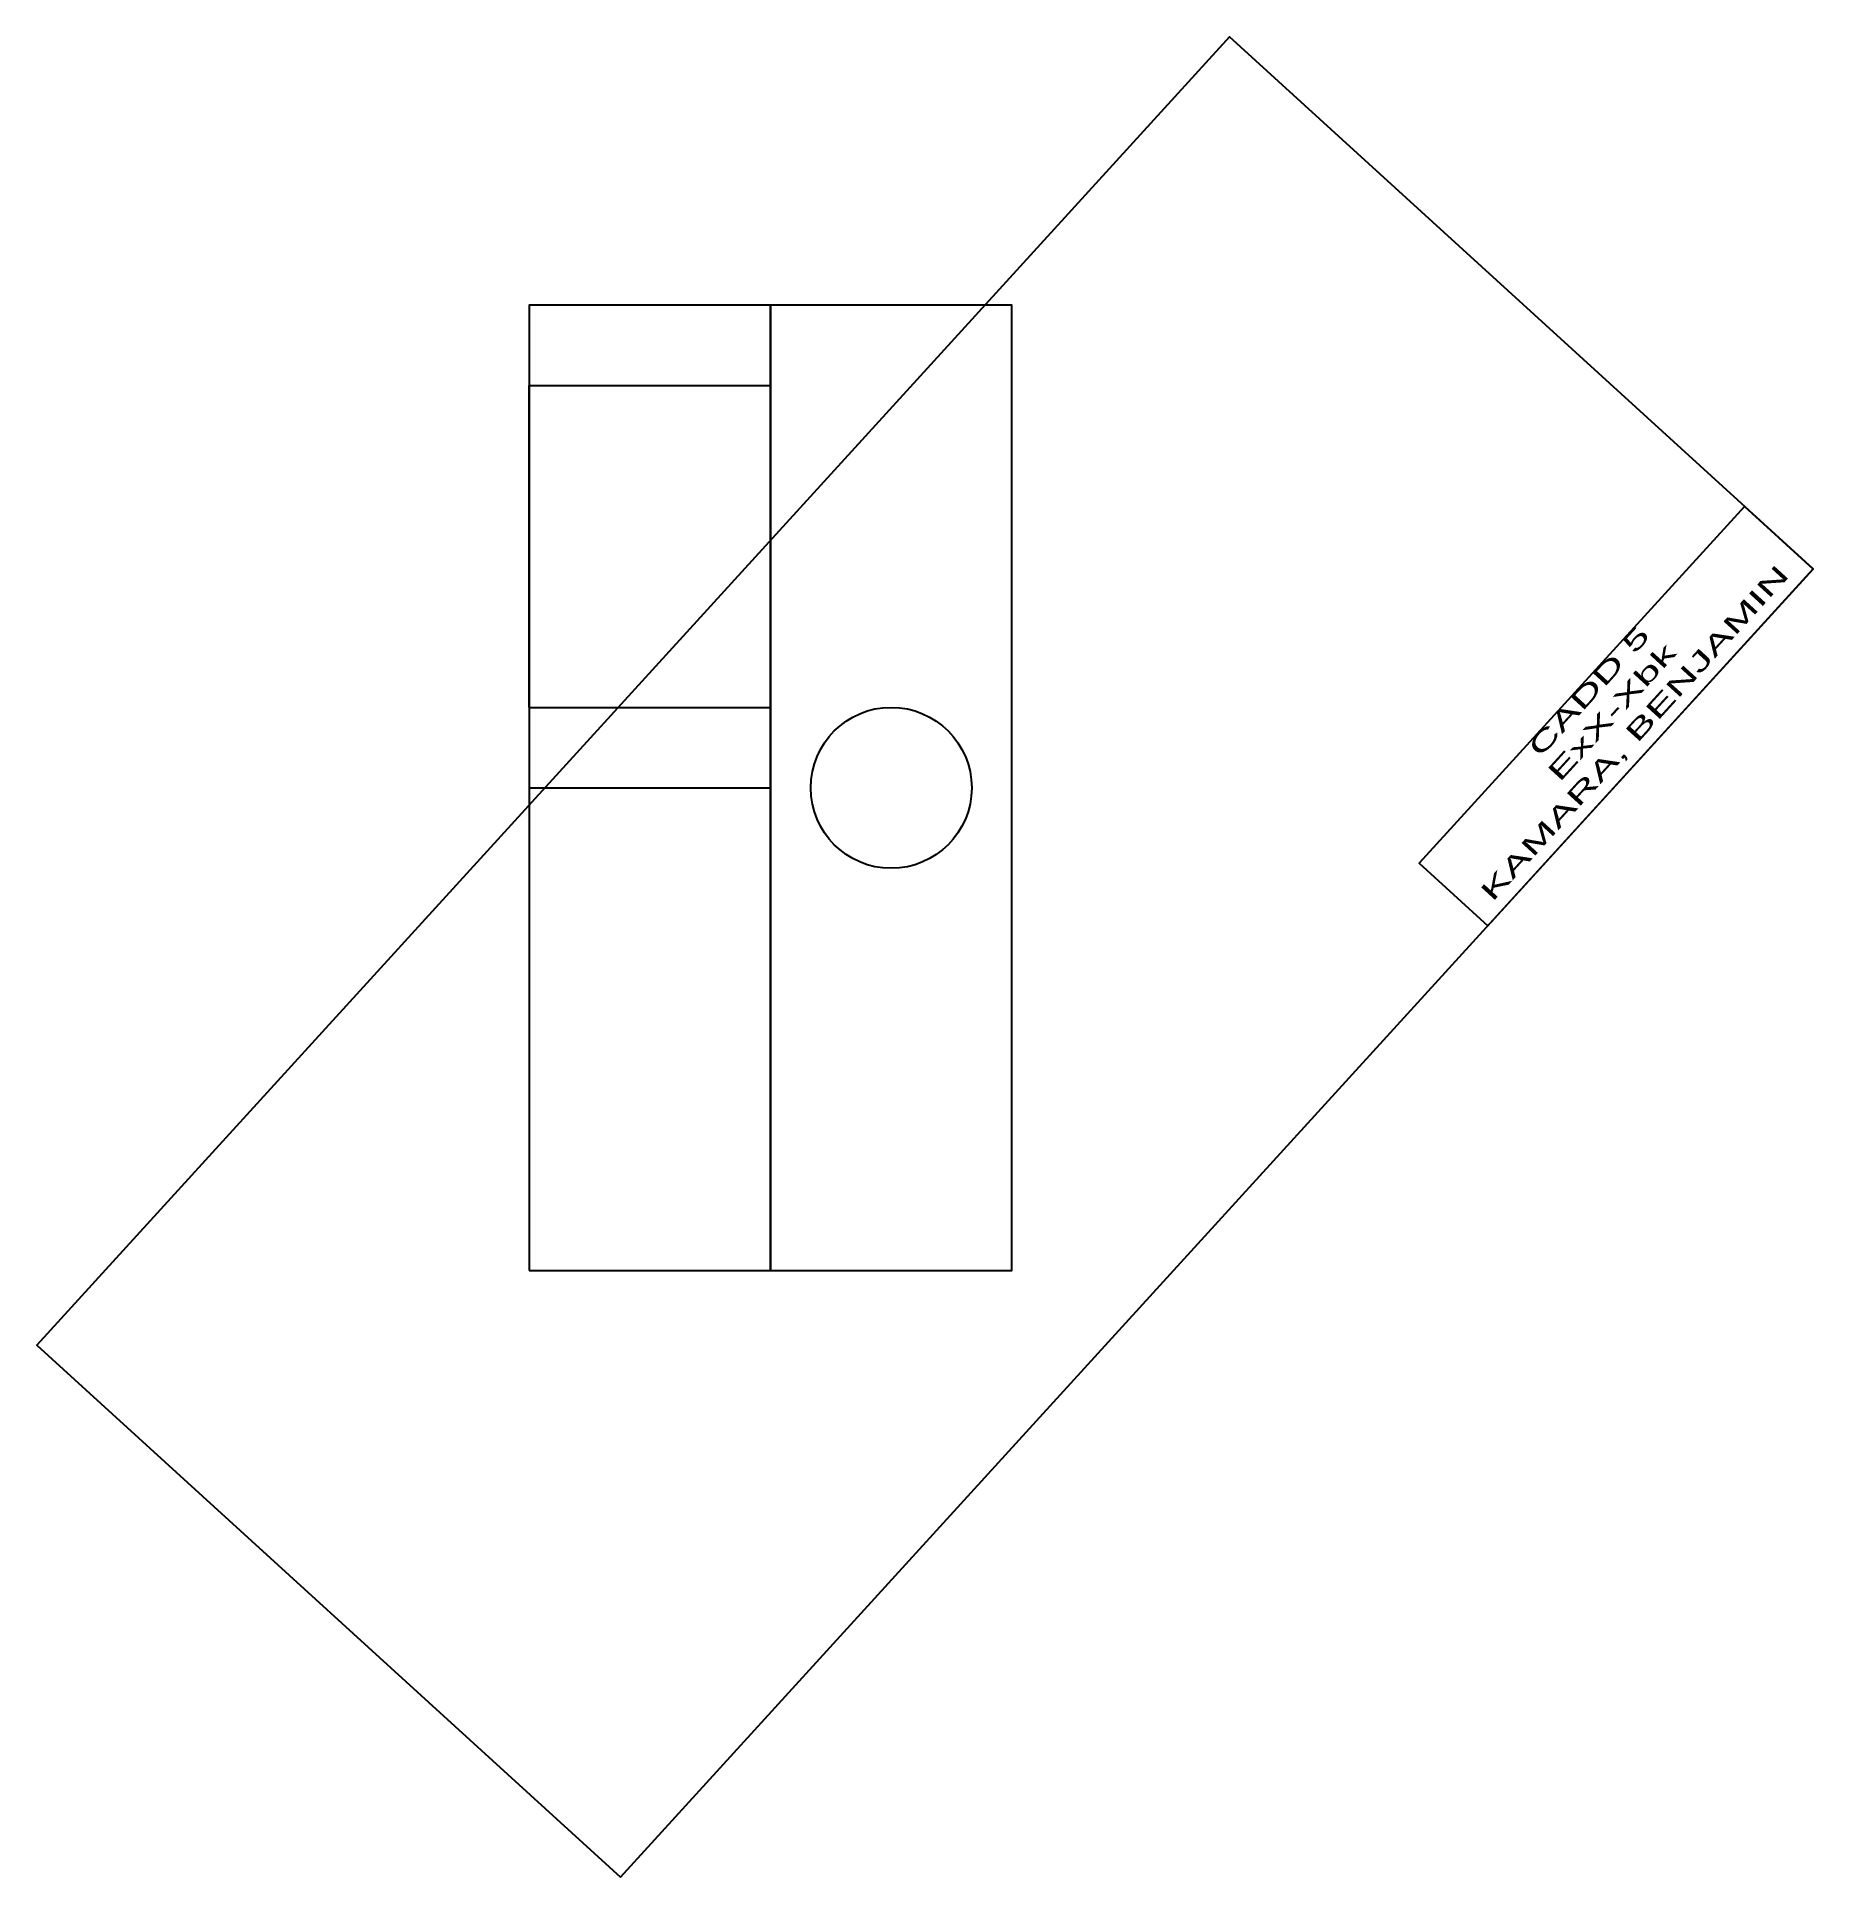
# Model space of a CAD drawing. Header units: inches. Extents: x -3.1 to 8, y -3.8 to 7.7.
import ezdxf

# ---------------------------------------------------------------- set-up
doc = ezdxf.new("R2010")
doc.units = ezdxf.units.IN
doc.header["$MEASUREMENT"] = 0
doc.styles.get("Standard").update_dxf_attribs({"font": 'arial.ttf'})

msp = doc.modelspace()

# ---------------------------------------------------------------- linework, layer by layer
for p, q in [((0, 6), (0, 6, 0.5)), ((1.5, 6, 3), (0, 6, 3)), ((0, 6, 3), (0, 3, 3)), ((3, 6, 0.5), (1.5, 6, 0.5)), ((3, 6), (3, 6, 0.5)), ((3, 0, 0.5), (3, 6, 0.5)), ((0, 3, 1), (0, 0, 1)), ((1.5, 0, 1), (1.5, 3, 1)), ((0, 0, 0.5), (0, 0)), ((0, 0, 1), (0, 0, 0.5)), ((0, 0, 1), (1.5, 0, 1)), ((1.5, 0, 1), (1.5, 0, 0.5)), ((1.5, 0, 0.5), (3, 0, 0.5)), ((3, 0), (3, 0, 0.5))]:
    msp.add_line(p, q)
at = {"extrusion": (0, -1, -2.22045e-16)}
for p, q in [((0, 6, 3), (0, 6, 0.5)), ((1.5, 3, 3), (1.5, 6, 3)), ((1.5, 6, 0.5), (1.5, 6, 0.5)), ((1.5, 6, 0.5), (1.5, 6, 3)), ((1.5, 6, 3), (1.5, 6, 0.5)), ((1.5, 6, 0.5), (1.5, 0, 0.5)), ((0, 3.5, 2.5), (0, 5.5, 2.5)), ((0, 5.5, 2.5), (0, 5.5, 1)), ((0, 5.5, 1), (0, 3.5, 1)), ((1.5, 5.5, 2.5), (1.5, 5.5, 1)), ((1.5, 3.5, 2.5), (1.5, 5.5, 2.5)), ((1.5, 5.5, 1), (1.5, 3.5, 1)), ((0, 3.5, 2.5), (0, 3.5, 1)), ((1.5, 3.5, 2.5), (1.5, 3.5, 1)), ((0, 3, 1), (1.5, 3, 1)), ((0, 3, 3), (1.5, 3, 3)), ((0, 3, 1), (0, 3, 3)), ((1.5, 3, 3), (1.5, 3, 1)), ((1.5, 3, 1), (1.5, 0, 1))]:
    msp.add_line(p, q, dxfattribs=at)
at = {"extrusion": (1, 0, -3.33067e-16)}
for p, q in [((0, 5.5, 2.5), (1.5, 5.5, 2.5)), ((0, 5.5, 1), (1.5, 5.5, 1)), ((0, 3.5, 2.5), (1.5, 3.5, 2.5)), ((0, 3.5, 1), (1.5, 3.5, 1))]:
    msp.add_line(p, q, dxfattribs=at)
at = {"extrusion": (0.603359, -0.550114, 0.57735), "elevation": 2.099}
for points in [[(-2.402, -2.156), (8.598, -2.156), (8.598, 6.344), (-2.402, 6.344)], [(5.597, -2.157), (8.597, -2.157), (8.597, -1.157), (5.597, -1.157)]]:
    msp.add_lwpolyline(points, close=True, dxfattribs=at)
msp.add_lwpolyline([(0, 0), (3, 0), (3, 6), (0, 6)], close=True)
for centre in [(2.25, 3, 0.5), (2.25, 3)]:
    msp.add_circle(centre, 0.5)

# ---------------------------------------------------------------- texts
at = {"extrusion": (0.603359, -0.550114, 0.57735), "insert": (5.531, 2.531, 0.267), "char_height": 0.2, "attachment_point": 1, "text_direction": (0.673749, 0.73896, 0)}
msp.add_mtext_dynamic_manual_height_columns('\\pxqc;CADD 5\\PExX-Xbk\\PKAMARA, BENJAMIN', width=3, gutter_width=1, heights=[0], dxfattribs=at)

doc.saveas('drawing.dxf')
